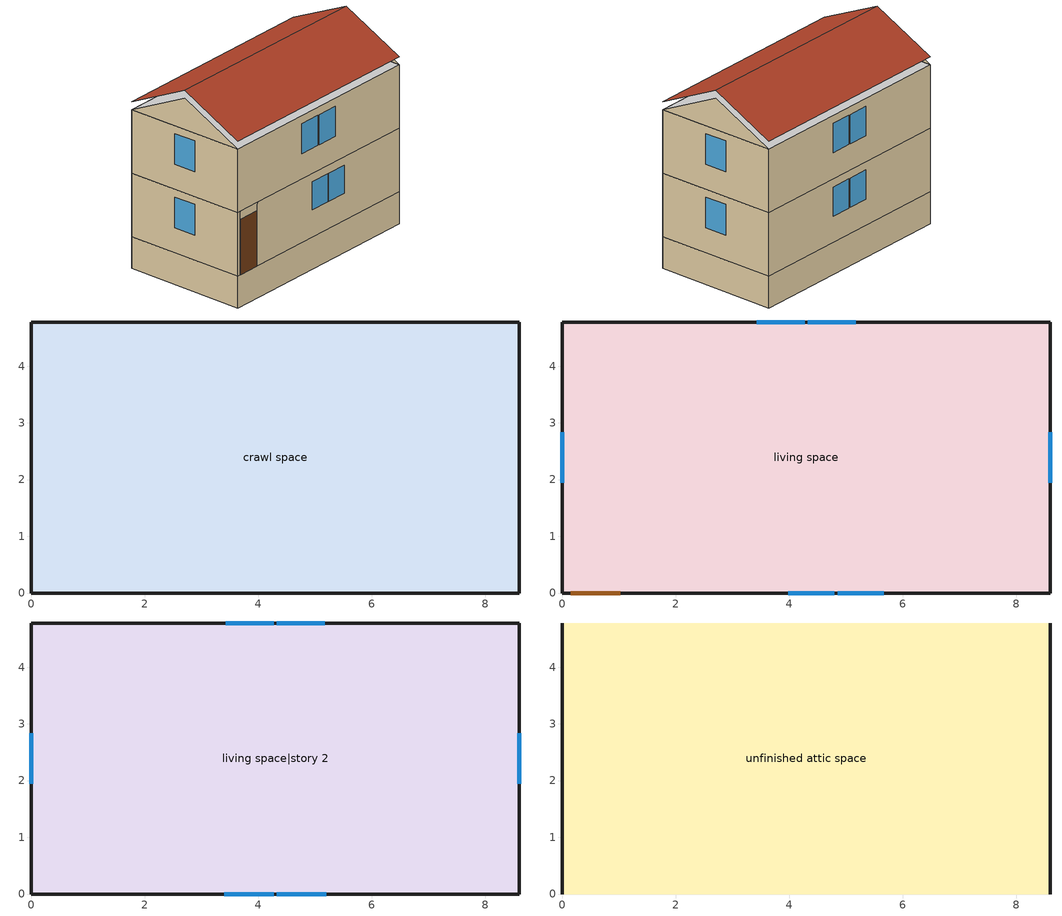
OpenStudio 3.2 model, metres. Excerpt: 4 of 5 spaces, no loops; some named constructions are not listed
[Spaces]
crawl space
 floor foundation (FloorFndGrndCS): 0,0 0,4.78 8.6,4.78 8.6,0 z-1.22
 wall foundation (WallFndGrndCS): 0,4.78 0,0 8.6,0 8.6,4.78 0,4.78 z-1.22:0
living space
 floor to crawl space (FloorCSInsFin Reversed): 0,0 0,4.78 8.6,4.78 8.6,0 z0
 wall outside (WallExtInsFin): 0,4.78 0,0 0.13,0 1.05,0 8.6,0 8.6,4.78 0,4.78 z0:2.44
 window (WindowConstruction): 3.98,0 4.79,0 / 4.86,0 5.67,0 z1.05:2.13; 5.17,4.78 4.33,4.78 / 4.27,4.78 3.43,4.78 z1.01:2.13; 0,2.83 0,1.95 / 8.6,1.95 8.6,2.83 z0.95:2.13
 door (Door): 0.15,0 1.02,0 z0:2.13
living space|story 2
 floor to living space (FloorFinUninsFin): 0,0 0,4.78 8.6,4.78 8.6,0 z2.44
 wall outside (WallExtInsFin): 0,4.78 0,0 8.6,0 8.6,4.78 0,4.78 z2.44:4.88
 window (WindowConstruction): 3.4,0 4.27,0 / 4.33,0 5.2,0 z3.41:4.57; 5.17,4.78 4.33,4.78 / 4.27,4.78 3.43,4.78 z3.45:4.57; 0,2.83 0,1.95 / 8.6,1.95 8.6,2.83 z3.39:4.57
unfinished attic space
 floor to living space|story 2 (FloorFinInsUnfinAttic): 0,4.78 8.6,4.78 8.6,0 0,0 z4.88
 wall outside (WallExtUninsUnfin): 0,2.39,6.07 0,4.78,4.88 0,0,4.88; 8.6,2.39,6.07 8.6,0,4.88 8.6,4.78,4.88
 roof outside (RoofUnfinInsExt): 8.6,2.39,6.38 0,2.39,6.38 0,0,5.18 8.6,0,5.18; 0,2.39,6.38 8.6,2.39,6.38 8.6,4.78,5.18 0,4.78,5.18
[Material] Roughness=Rough
Name | Thickness {m} | Conductivity {W/m-K} | Density {kg/m3} | Specific Heat {J/kg-K} | Thermal Absorptance | Solar Absorptance | Visible Absorptance
Drywall 0.5 in. | 0.0127 | 0.160291 | 801 | 837.4 | 0.9 | 0.5 | 0.1
FloorUATrussandIns | 0.0889 | 0.0555643 | 50.7834 | 1165.1 | 0.9 | 0.5 | 0.9
FloorUAAdditionalCeilingIns | 0.266954 | 0.0531827 | 16.02 | 1046.75
RoofSheathing | 0.01905 | 0.115458 | 512.64 | 1214.23 | 0.82 | 0.3 | 0.3
FloorIns | 0.23495 | 2.59817 | 67.691 | 1210.98 | 0.82 | 0.3 | 0.3
Wood Floor | 0.015875 | 0.115458 | 544.68 | 1214.23
Floor Covering | 0.0127 | 0.0433444 | 54.468 | 1339.84 | 0.9 | 0.9
FloorFinStudAndAirFloor | 0.1397 | 0.557395 | 67.691 | 1210.98 | 0.9 | 0.5 | 0.9
[Construction]
FloorFinInsUnfinAttic Reversed: FloorUAAdditionalCeilingIns, FloorUATrussandIns, Drywall 0.5 in.
FloorCSInsFin: FloorIns, RoofSheathing, Wood Floor, Floor Covering
FloorFinUninsFin Reversed: Floor Covering, Wood Floor, RoofSheathing, FloorFinStudAndAirFloor, Drywall 0.5 in.
[Schedule:Ruleset]
Name | Default Day Schedule | Summer Design Day Schedule | Winter Design Day Schedule
res nv_1 temp schedule | Schedule Day 16
res nv_1 avail schedule | Schedule Day 17
res mv_1 range exhaust schedule | Schedule Day 20 | res mv_1 range exhaust schedule summer design | res mv_1 range exhaust schedule winter design
res mv_1 bath exhaust schedule | Schedule Day 21 | res mv_1 bath exhaust schedule summer design | res mv_1 bath exhaust schedule winter design
[Schedule:Day]
Schedule Day 16; Schedule Day 17; Schedule Day 20; res mv_1 range exhaust schedule winter design; Schedule Day 21; res mv_1 bath exhaust schedule winter design: 24, 0, 0
res nv_1 temp schedule weekday1; res nv_1 temp schedule weekday2; res nv_1 temp schedule weekday3; res nv_1 temp schedule weekday4; res nv_1 temp schedule weekday5; res nv_1 temp schedule weekday9; res nv_1 temp schedule weekday10; res nv_1 temp schedule weekday11; res nv_1 temp schedule weekday12: 7, 0, 20.5556, 15, 0, 25.5556, 24, 0, 20.5556
res nv_1 temp schedule weekend1; res nv_1 temp schedule weekend2; res nv_1 temp schedule weekend3; res nv_1 temp schedule weekend4; res nv_1 temp schedule weekend5; res nv_1 temp schedule allday6; res nv_1 temp schedule allday7; res nv_1 temp schedule allday8; res nv_1 temp schedule weekend9; res nv_1 temp schedule weekend10; res nv_1 temp schedule weekend11; res nv_1 temp schedule weekend12; res nv_1 temp schedule allday7 after Power Outage: 24, 0, 20.5556
res nv_1 availability schedule allday1 on; res nv_1 availability schedule allday1 on 1; res nv_1 availability schedule allday1 on 2; res nv_1 availability schedule allday1 on 3; res nv_1 availability schedule allday1 on 4; res nv_1 availability schedule allday1 on 5; res nv_1 availability schedule allday1 on 6; res nv_1 availability schedule allday1 on 7; res nv_1 availability schedule allday1 on 8; res nv_1 availability schedule allday1 on 9; res nv_1 availability schedule allday1 on 10; res nv_1 availability schedule allday1 on 11; res nv_1 availability schedule allday1 on 6 after Power Outage: 1, 0, 1, 2, 0, 1, 3, 0, 1, 4, 0, 1, 5, 0, 1, 6, 0, 1, 7, 0, 1, 8, 0, 1, 9, 0, 1, 10, 0, 1, 11, 0, 1, 12, 0, 1, 13, 0, 1, 14, 0, 1, 15, 0, 1, 16, 0, 1, 17, 0, 1, 18, 0, 1, 19, 0, 1, 20, 0, 1, 21, 0, 1, 22, 0, 1, 23, 0, 1, 24, 0, 1
res mv_1 range exhaust schedule allday1; res mv_1 range exhaust schedule allday2; res mv_1 range exhaust schedule allday3; res mv_1 range exhaust schedule allday4; res mv_1 range exhaust schedule allday5; res mv_1 range exhaust schedule allday6; res mv_1 range exhaust schedule allday7; res mv_1 range exhaust schedule allday8; res mv_1 range exhaust schedule allday9; res mv_1 range exhaust schedule allday10; res mv_1 range exhaust schedule allday11; res mv_1 range exhaust schedule allday12; res mv_1 range exhaust schedule allday7 after Power Outage: 21, 0, 0, 22, 0, 1, 24, 0, 0
res mv_1 range exhaust schedule summer design; res mv_1 bath exhaust schedule summer design: 24, 0, 1
res mv_1 bath exhaust schedule allday1; res mv_1 bath exhaust schedule allday2; res mv_1 bath exhaust schedule allday3; res mv_1 bath exhaust schedule allday4; res mv_1 bath exhaust schedule allday5; res mv_1 bath exhaust schedule allday6; res mv_1 bath exhaust schedule allday7; res mv_1 bath exhaust schedule allday8; res mv_1 bath exhaust schedule allday9; res mv_1 bath exhaust schedule allday10; res mv_1 bath exhaust schedule allday11; res mv_1 bath exhaust schedule allday12; res mv_1 bath exhaust schedule allday7 after Power Outage: 4, 0, 0, 5, 0, 1, 24, 0, 0
res nv_1 temp schedule allday7 during Power Outage: 1, 0, 20.5556, 2, 0, 20.5556, 3, 0, 20.5556, 4, 0, 20.5556, 5, 0, 20.5556, 6, 0, 20.5556, 7, 0, 20.5556, 8, 0, 20.5556, 9, 0, 20.5556, 10, 0, 20.5556, 11, 0, 20.5556, 12, 0, 20.5556, 13, 0, 20.5556, 14, 0, 0, 15, 0, 0, 16, 0, 0, 17, 0, 0, 18, 0, 20.5556, 19, 0, 20.5556, 20, 0, 20.5556, 21, 0, 20.5556, 22, 0, 20.5556, 23, 0, 20.5556, 24, 0, 20.5556
res nv_1 availability schedule allday1 on 6 during Power Outage: 1, 0, 1, 2, 0, 1, 3, 0, 1, 4, 0, 1, 5, 0, 1, 6, 0, 1, 7, 0, 1, 8, 0, 1, 9, 0, 1, 10, 0, 1, 11, 0, 1, 12, 0, 1, 13, 0, 1, 14, 0, 0, 15, 0, 0, 16, 0, 0, 17, 0, 0, 18, 0, 1, 19, 0, 1, 20, 0, 1, 21, 0, 1, 22, 0, 1, 23, 0, 1, 24, 0, 1
res mv_1 bath exhaust schedule allday7 during Power Outage: 1, 0, 0, 2, 0, 0, 3, 0, 0, 4, 0, 0, 5, 0, 1, 6, 0, 0, 7, 0, 0, 8, 0, 0, 9, 0, 0, 10, 0, 0, 11, 0, 0, 12, 0, 0, 13, 0, 0, 14, 0, 0, 15, 0, 0, 16, 0, 0, 17, 0, 0, 18, 0, 0, 19, 0, 0, 20, 0, 0, 21, 0, 0, 22, 0, 0, 23, 0, 0, 24, 0, 0
res mv_1 range exhaust schedule allday7 during Power Outage: 1, 0, 0, 2, 0, 0, 3, 0, 0, 4, 0, 0, 5, 0, 0, 6, 0, 0, 7, 0, 0, 8, 0, 0, 9, 0, 0, 10, 0, 0, 11, 0, 0, 12, 0, 0, 13, 0, 0, 14, 0, 0, 15, 0, 0, 16, 0, 0, 17, 0, 0, 18, 0, 0, 19, 0, 0, 20, 0, 0, 21, 0, 0, 22, 0, 1, 23, 0, 0, 24, 0, 0
[Schedule:Rule] Date Specification Type=DateRange
Name | Schedule Ruleset | Rule Order | Day Schedule | Apply Monday | Apply Tuesday | Apply Wednesday | Apply Thursday | Apply Friday | Start Month | Start Day | End Month | End Day | Apply Sunday | Apply Saturday
res nv_1 temp schedule weekday rule1 | res nv_1 temp schedule | 22 | res nv_1 temp schedule weekday1 | Yes | Yes | Yes | Yes | Yes | 1 | 1 | 1 | 31
res nv_1 temp schedule weekend rule1 | res nv_1 temp schedule | 21 | res nv_1 temp schedule weekend1 |  |  |  |  |  | 1 | 1 | 1 | 31 | Yes | Yes
res nv_1 temp schedule weekday rule2 | res nv_1 temp schedule | 20 | res nv_1 temp schedule weekday2 | Yes | Yes | Yes | Yes | Yes | 2 | 1 | 2 | 28
res nv_1 temp schedule weekend rule2 | res nv_1 temp schedule | 19 | res nv_1 temp schedule weekend2 |  |  |  |  |  | 2 | 1 | 2 | 28 | Yes | Yes
res nv_1 temp schedule weekday rule3 | res nv_1 temp schedule | 18 | res nv_1 temp schedule weekday3 | Yes | Yes | Yes | Yes | Yes | 3 | 1 | 3 | 31
res nv_1 temp schedule weekend rule3 | res nv_1 temp schedule | 17 | res nv_1 temp schedule weekend3 |  |  |  |  |  | 3 | 1 | 3 | 31 | Yes | Yes
res nv_1 temp schedule weekday rule4 | res nv_1 temp schedule | 16 | res nv_1 temp schedule weekday4 | Yes | Yes | Yes | Yes | Yes | 4 | 1 | 4 | 30
res nv_1 temp schedule weekend rule4 | res nv_1 temp schedule | 15 | res nv_1 temp schedule weekend4 |  |  |  |  |  | 4 | 1 | 4 | 30 | Yes | Yes
res nv_1 temp schedule weekday rule5 | res nv_1 temp schedule | 14 | res nv_1 temp schedule weekday5 | Yes | Yes | Yes | Yes | Yes | 5 | 1 | 5 | 31
res nv_1 temp schedule weekend rule5 | res nv_1 temp schedule | 13 | res nv_1 temp schedule weekend5 |  |  |  |  |  | 5 | 1 | 5 | 31 | Yes | Yes
res nv_1 temp schedule allday rule6 | res nv_1 temp schedule | 12 | res nv_1 temp schedule allday6 | Yes | Yes | Yes | Yes | Yes | 6 | 1 | 6 | 30 | Yes | Yes
res nv_1 temp schedule allday rule7 before Power Outage | res nv_1 temp schedule | 11 | res nv_1 temp schedule allday7 | Yes | Yes | Yes | Yes | Yes | 7 | 1 | 7 | 23 | Yes | Yes
res nv_1 temp schedule allday rule8 | res nv_1 temp schedule | 8 | res nv_1 temp schedule allday8 | Yes | Yes | Yes | Yes | Yes | 8 | 1 | 8 | 31 | Yes | Yes
res nv_1 temp schedule weekday rule9 | res nv_1 temp schedule | 7 | res nv_1 temp schedule weekday9 | Yes | Yes | Yes | Yes | Yes | 9 | 1 | 9 | 30
res nv_1 temp schedule weekend rule9 | res nv_1 temp schedule | 6 | res nv_1 temp schedule weekend9 |  |  |  |  |  | 9 | 1 | 9 | 30 | Yes | Yes
res nv_1 temp schedule weekday rule10 | res nv_1 temp schedule | 5 | res nv_1 temp schedule weekday10 | Yes | Yes | Yes | Yes | Yes | 10 | 1 | 10 | 31
res nv_1 temp schedule weekend rule10 | res nv_1 temp schedule | 4 | res nv_1 temp schedule weekend10 |  |  |  |  |  | 10 | 1 | 10 | 31 | Yes | Yes
res nv_1 temp schedule weekday rule11 | res nv_1 temp schedule | 3 | res nv_1 temp schedule weekday11 | Yes | Yes | Yes | Yes | Yes | 11 | 1 | 11 | 30
res nv_1 temp schedule weekend rule11 | res nv_1 temp schedule | 2 | res nv_1 temp schedule weekend11 |  |  |  |  |  | 11 | 1 | 11 | 30 | Yes | Yes
res nv_1 temp schedule weekday rule12 | res nv_1 temp schedule | 1 | res nv_1 temp schedule weekday12 | Yes | Yes | Yes | Yes | Yes | 12 | 1 | 12 | 31
res nv_1 temp schedule weekend rule12 | res nv_1 temp schedule | 0 | res nv_1 temp schedule weekend12 |  |  |  |  |  | 12 | 1 | 12 | 31 | Yes | Yes
res nv_1 availability schedule allday ruleset1 on | res nv_1 avail schedule | 13 | res nv_1 availability schedule allday1 on | Yes |  | Yes |  | Yes | 1 | 1 | 1 | 31
res nv_1 availability schedule allday ruleset2 on | res nv_1 avail schedule | 12 | res nv_1 availability schedule allday1 on 1 | Yes |  | Yes |  | Yes | 2 | 1 | 2 | 28
res nv_1 availability schedule allday ruleset3 on | res nv_1 avail schedule | 11 | res nv_1 availability schedule allday1 on 2 | Yes |  | Yes |  | Yes | 3 | 1 | 3 | 31
res nv_1 availability schedule allday ruleset4 on | res nv_1 avail schedule | 10 | res nv_1 availability schedule allday1 on 3 | Yes |  | Yes |  | Yes | 4 | 1 | 4 | 30
res nv_1 availability schedule allday ruleset5 on | res nv_1 avail schedule | 9 | res nv_1 availability schedule allday1 on 4 | Yes |  | Yes |  | Yes | 5 | 1 | 5 | 31
res nv_1 availability schedule allday ruleset6 on | res nv_1 avail schedule | 8 | res nv_1 availability schedule allday1 on 5 | Yes |  | Yes |  | Yes | 6 | 1 | 6 | 30
res nv_1 availability schedule allday ruleset7 on before Power Outage | res nv_1 avail schedule | 7 | res nv_1 availability schedule allday1 on 6 | Yes |  | Yes |  | Yes | 7 | 1 | 7 | 23
res nv_1 availability schedule allday ruleset8 on | res nv_1 avail schedule | 4 | res nv_1 availability schedule allday1 on 7 | Yes |  | Yes |  | Yes | 8 | 1 | 8 | 31
res nv_1 availability schedule allday ruleset9 on | res nv_1 avail schedule | 3 | res nv_1 availability schedule allday1 on 8 | Yes |  | Yes |  | Yes | 9 | 1 | 9 | 30
res nv_1 availability schedule allday ruleset10 on | res nv_1 avail schedule | 2 | res nv_1 availability schedule allday1 on 9 | Yes |  | Yes |  | Yes | 10 | 1 | 10 | 31
res nv_1 availability schedule allday ruleset11 on | res nv_1 avail schedule | 1 | res nv_1 availability schedule allday1 on 10 | Yes |  | Yes |  | Yes | 11 | 1 | 11 | 30
res nv_1 availability schedule allday ruleset12 on | res nv_1 avail schedule | 0 | res nv_1 availability schedule allday1 on 11 | Yes |  | Yes |  | Yes | 12 | 1 | 12 | 31
res mv_1 range exhaust schedule allday rule1 | res mv_1 range exhaust schedule | 13 | res mv_1 range exhaust schedule allday1 | Yes | Yes | Yes | Yes | Yes | 1 | 1 | 1 | 31 | Yes | Yes
res mv_1 range exhaust schedule allday rule2 | res mv_1 range exhaust schedule | 12 | res mv_1 range exhaust schedule allday2 | Yes | Yes | Yes | Yes | Yes | 2 | 1 | 2 | 28 | Yes | Yes
res mv_1 range exhaust schedule allday rule3 | res mv_1 range exhaust schedule | 11 | res mv_1 range exhaust schedule allday3 | Yes | Yes | Yes | Yes | Yes | 3 | 1 | 3 | 31 | Yes | Yes
res mv_1 range exhaust schedule allday rule4 | res mv_1 range exhaust schedule | 10 | res mv_1 range exhaust schedule allday4 | Yes | Yes | Yes | Yes | Yes | 4 | 1 | 4 | 30 | Yes | Yes
res mv_1 range exhaust schedule allday rule5 | res mv_1 range exhaust schedule | 9 | res mv_1 range exhaust schedule allday5 | Yes | Yes | Yes | Yes | Yes | 5 | 1 | 5 | 31 | Yes | Yes
res mv_1 range exhaust schedule allday rule6 | res mv_1 range exhaust schedule | 8 | res mv_1 range exhaust schedule allday6 | Yes | Yes | Yes | Yes | Yes | 6 | 1 | 6 | 30 | Yes | Yes
res mv_1 range exhaust schedule allday rule7 before Power Outage | res mv_1 range exhaust schedule | 7 | res mv_1 range exhaust schedule allday7 | Yes | Yes | Yes | Yes | Yes | 7 | 1 | 7 | 23 | Yes | Yes
res mv_1 range exhaust schedule allday rule8 | res mv_1 range exhaust schedule | 4 | res mv_1 range exhaust schedule allday8 | Yes | Yes | Yes | Yes | Yes | 8 | 1 | 8 | 31 | Yes | Yes
res mv_1 range exhaust schedule allday rule9 | res mv_1 range exhaust schedule | 3 | res mv_1 range exhaust schedule allday9 | Yes | Yes | Yes | Yes | Yes | 9 | 1 | 9 | 30 | Yes | Yes
res mv_1 range exhaust schedule allday rule10 | res mv_1 range exhaust schedule | 2 | res mv_1 range exhaust schedule allday10 | Yes | Yes | Yes | Yes | Yes | 10 | 1 | 10 | 31 | Yes | Yes
res mv_1 range exhaust schedule allday rule11 | res mv_1 range exhaust schedule | 1 | res mv_1 range exhaust schedule allday11 | Yes | Yes | Yes | Yes | Yes | 11 | 1 | 11 | 30 | Yes | Yes
res mv_1 range exhaust schedule allday rule12 | res mv_1 range exhaust schedule | 0 | res mv_1 range exhaust schedule allday12 | Yes | Yes | Yes | Yes | Yes | 12 | 1 | 12 | 31 | Yes | Yes
res mv_1 bath exhaust schedule allday rule1 | res mv_1 bath exhaust schedule | 13 | res mv_1 bath exhaust schedule allday1 | Yes | Yes | Yes | Yes | Yes | 1 | 1 | 1 | 31 | Yes | Yes
res mv_1 bath exhaust schedule allday rule2 | res mv_1 bath exhaust schedule | 12 | res mv_1 bath exhaust schedule allday2 | Yes | Yes | Yes | Yes | Yes | 2 | 1 | 2 | 28 | Yes | Yes
res mv_1 bath exhaust schedule allday rule3 | res mv_1 bath exhaust schedule | 11 | res mv_1 bath exhaust schedule allday3 | Yes | Yes | Yes | Yes | Yes | 3 | 1 | 3 | 31 | Yes | Yes
res mv_1 bath exhaust schedule allday rule4 | res mv_1 bath exhaust schedule | 10 | res mv_1 bath exhaust schedule allday4 | Yes | Yes | Yes | Yes | Yes | 4 | 1 | 4 | 30 | Yes | Yes
res mv_1 bath exhaust schedule allday rule5 | res mv_1 bath exhaust schedule | 9 | res mv_1 bath exhaust schedule allday5 | Yes | Yes | Yes | Yes | Yes | 5 | 1 | 5 | 31 | Yes | Yes
res mv_1 bath exhaust schedule allday rule6 | res mv_1 bath exhaust schedule | 8 | res mv_1 bath exhaust schedule allday6 | Yes | Yes | Yes | Yes | Yes | 6 | 1 | 6 | 30 | Yes | Yes
res mv_1 bath exhaust schedule allday rule7 before Power Outage | res mv_1 bath exhaust schedule | 7 | res mv_1 bath exhaust schedule allday7 | Yes | Yes | Yes | Yes | Yes | 7 | 1 | 7 | 23 | Yes | Yes
res mv_1 bath exhaust schedule allday rule8 | res mv_1 bath exhaust schedule | 4 | res mv_1 bath exhaust schedule allday8 | Yes | Yes | Yes | Yes | Yes | 8 | 1 | 8 | 31 | Yes | Yes
res mv_1 bath exhaust schedule allday rule9 | res mv_1 bath exhaust schedule | 3 | res mv_1 bath exhaust schedule allday9 | Yes | Yes | Yes | Yes | Yes | 9 | 1 | 9 | 30 | Yes | Yes
res mv_1 bath exhaust schedule allday rule10 | res mv_1 bath exhaust schedule | 2 | res mv_1 bath exhaust schedule allday10 | Yes | Yes | Yes | Yes | Yes | 10 | 1 | 10 | 31 | Yes | Yes
res mv_1 bath exhaust schedule allday rule11 | res mv_1 bath exhaust schedule | 1 | res mv_1 bath exhaust schedule allday11 | Yes | Yes | Yes | Yes | Yes | 11 | 1 | 11 | 30 | Yes | Yes
res mv_1 bath exhaust schedule allday rule12 | res mv_1 bath exhaust schedule | 0 | res mv_1 bath exhaust schedule allday12 | Yes | Yes | Yes | Yes | Yes | 12 | 1 | 12 | 31 | Yes | Yes
res nv_1 temp schedule allday rule7 after Power Outage | res nv_1 temp schedule | 9 | res nv_1 temp schedule allday7 after Power Outage | Yes | Yes | Yes | Yes | Yes | 7 | 25 | 7 | 31 | Yes | Yes
res nv_1 temp schedule allday rule7 during Power Outage | res nv_1 temp schedule | 10 | res nv_1 temp schedule allday7 during Power Outage | Yes | Yes | Yes | Yes | Yes | 7 | 24 | 7 | 24 | Yes | Yes
res nv_1 availability schedule allday ruleset7 on after Power Outage | res nv_1 avail schedule | 5 | res nv_1 availability schedule allday1 on 6 after Power Outage | Yes |  | Yes |  | Yes | 7 | 25 | 7 | 31
res nv_1 availability schedule allday ruleset7 on during Power Outage | res nv_1 avail schedule | 6 | res nv_1 availability schedule allday1 on 6 during Power Outage | Yes |  | Yes |  | Yes | 7 | 24 | 7 | 24
res mv_1 bath exhaust schedule allday rule7 after Power Outage | res mv_1 bath exhaust schedule | 5 | res mv_1 bath exhaust schedule allday7 after Power Outage | Yes | Yes | Yes | Yes | Yes | 7 | 25 | 7 | 31 | Yes | Yes
res mv_1 bath exhaust schedule allday rule7 during Power Outage | res mv_1 bath exhaust schedule | 6 | res mv_1 bath exhaust schedule allday7 during Power Outage | Yes | Yes | Yes | Yes | Yes | 7 | 24 | 7 | 24 | Yes | Yes
res mv_1 range exhaust schedule allday rule7 after Power Outage | res mv_1 range exhaust schedule | 5 | res mv_1 range exhaust schedule allday7 after Power Outage | Yes | Yes | Yes | Yes | Yes | 7 | 25 | 7 | 31 | Yes | Yes
res mv_1 range exhaust schedule allday rule7 during Power Outage | res mv_1 range exhaust schedule | 6 | res mv_1 range exhaust schedule allday7 during Power Outage | Yes | Yes | Yes | Yes | Yes | 7 | 24 | 7 | 24 | Yes | Yes
